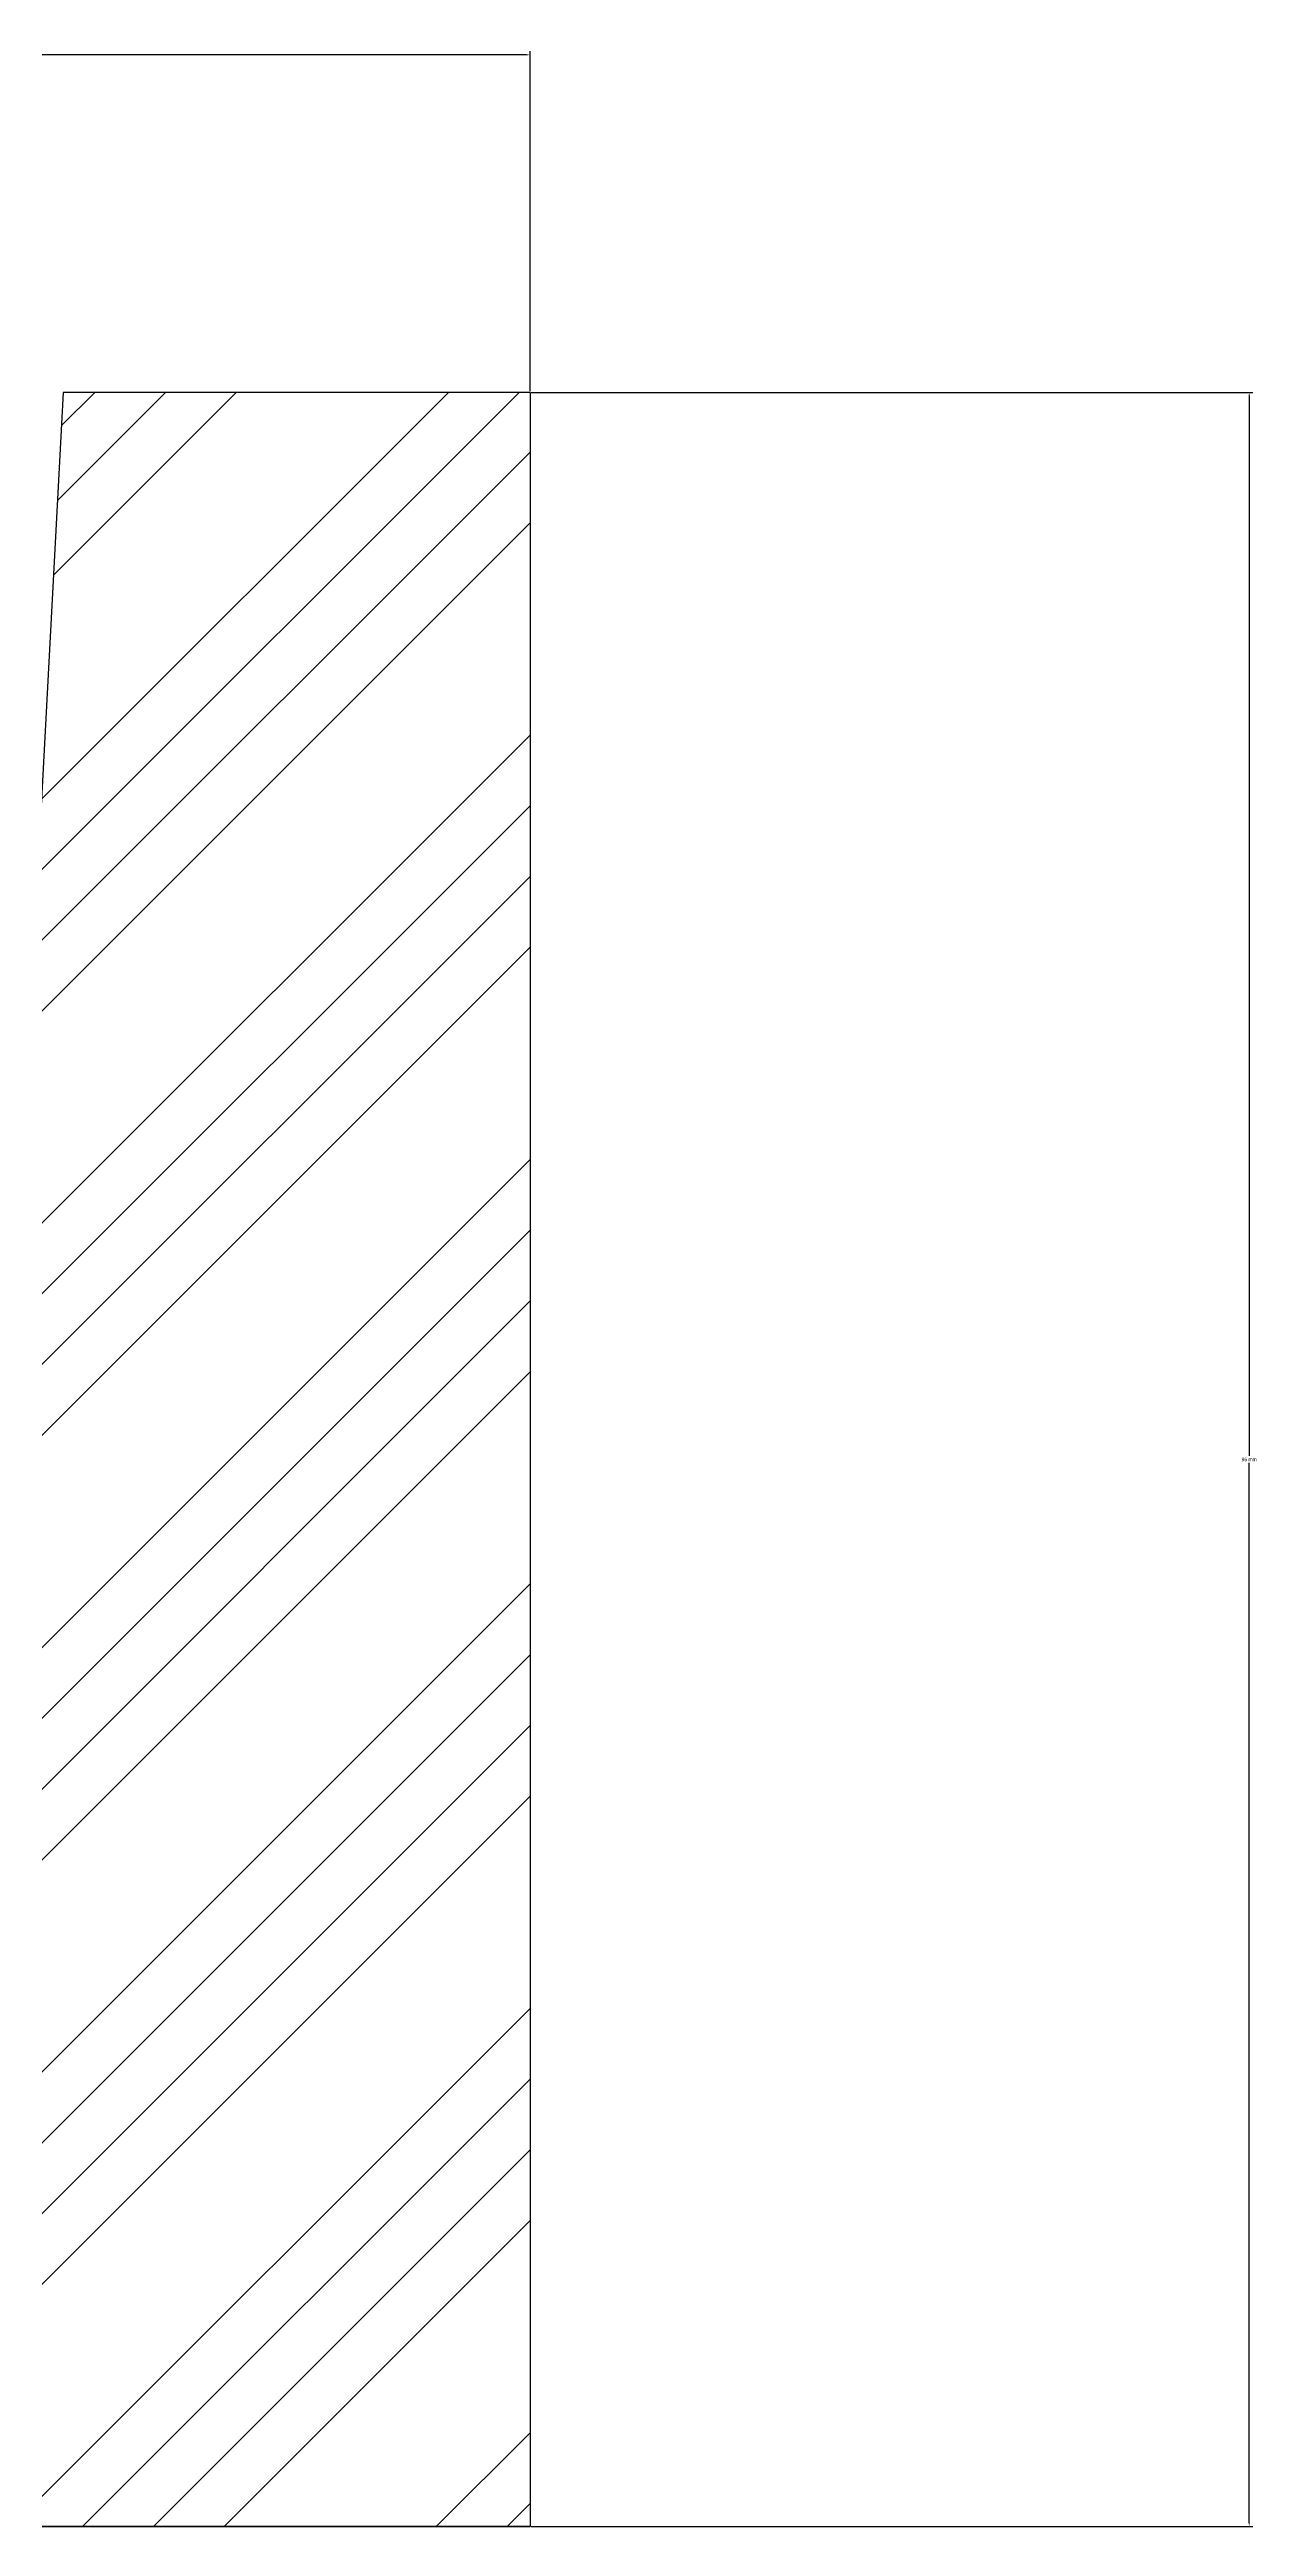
# Model space of a CAD drawing. Header units: inches. Extents: x 12838 to 25100, y 14333 to 18831.
# Drawn here: x 15194.3 to 15255.4, y 15476 to 15601.4 of the extents above; entities that cross this region are included whole.
import ezdxf

# ---------------------------------------------------------------- set-up
doc = ezdxf.new("R2010")
doc.units = ezdxf.units.IN
doc.header["$MEASUREMENT"] = 0
doc.layers.add('1', color=50, linetype='Continuous')
doc.styles.get("Standard").update_dxf_attribs({"font": 'arial.ttf'})
doc.dimstyles.get("Standard").update_dxf_attribs({"dimtxt": 0.18, "dimasz": 0.18, "dimexe": 0.18, "dimexo": 0.0625, "dimgap": 0.09, "dimtad": 0, "dimtih": 1, "dimtoh": 1, "dimdec": 4, "dimzin": 0, "dimdsep": 46, "dimtxsty": 'Standard', "dimcen": 0.09, "dimadec": 0, "dimazin": 0, "dimtfac": 1, "dimtdec": 4, "dimtofl": 0, "dimtmove": 0, "dimatfit": 3, "dimfxl": 1, "dimtolj": 1, "dimtzin": 0, "dimarcsym": 0})

# ---------------------------------------------------------------- blocks, each defined once
blk = doc.blocks.new('*D36')
at = {"layer": '1', "color": 0, "lineweight": -2, "transparency": 16777216}
for p, q in [((15080.23, 15584.07), (15080.23, 15601.27)), ((15080.41, 15601.09), (15148.9, 15601.09)), ((15218.43, 15601.09), (15149.94, 15601.09)), ((15218.61, 15584.07), (15218.61, 15601.27))]:
    blk.add_line(p, q, dxfattribs=at)
at = {"layer": '1', "color": 0, "transparency": 16777216}
for points in [[(15080.41, 15601.12), (15080.41, 15601.06), (15080.23, 15601.09)], [(15218.43, 15601.12), (15218.43, 15601.06), (15218.61, 15601.09)]]:
    blk.add_solid(points, dxfattribs=at)
at = {"layer": 'Defpoints', "color": 0, "transparency": 16777216}
for p in [(15218.61, 15601.09), (15080.23, 15584.01), (15218.61, 15584.01)]:
    blk.add_point(p, dxfattribs=at)
at = {"layer": '1', "color": 0, "transparency": 16777216, "insert": (15149.42, 15601.09), "char_height": 0.18, "attachment_point": 5}
blk.add_mtext('\\A1;123 mm', dxfattribs=at)
blk = doc.blocks.new('*D37')
at = {"layer": '1', "color": 0, "lineweight": -2, "transparency": 16777216}
for p, q in [((15218.67, 15584.01), (15255.18, 15584.01)), ((15255, 15583.83), (15255, 15530.19)), ((15255, 15476.19), (15255, 15529.83)), ((15218.67, 15476.01), (15255.18, 15476.01))]:
    blk.add_line(p, q, dxfattribs=at)
at = {"layer": '1', "color": 0, "transparency": 16777216}
for points in [[(15254.97, 15583.83), (15255.03, 15583.83), (15255, 15584.01)], [(15254.97, 15476.19), (15255.03, 15476.19), (15255, 15476.01)]]:
    blk.add_solid(points, dxfattribs=at)
at = {"layer": 'Defpoints', "color": 0, "transparency": 16777216}
for p in [(15218.61, 15584.01), (15255, 15584.01), (15218.61, 15476.01)]:
    blk.add_point(p, dxfattribs=at)
at = {"layer": '1', "color": 0, "transparency": 16777216, "insert": (15255, 15530.01), "char_height": 0.18, "attachment_point": 5}
blk.add_mtext('\\A1;96 mm', dxfattribs=at)

msp = doc.modelspace()

# ---------------------------------------------------------------- hatches: boundary and pattern name
at = {"layer": '1'}
h = msp.add_hatch(dxfattribs=at)
h.set_pattern_fill('ANSI34', color=256, scale=20.25)
h.set_pattern_definition([(45, (-4394.546, 19622.676), (-10.739184, 10.739184), []), (45, (-4390.966, 19622.676), (-10.739184, 10.739184), []), (45, (-4387.387, 19622.676), (-10.739184, 10.739184), []), (45, (-4383.807, 19622.676), (-10.739184, 10.739184), [])])
h.paths.add_polyline_path([(15190.48016, 15499.63598), (15149.41766, 15499.63598), (15149.41766, 15476.01098), (15218.60516, 15476.01098), (15218.60516, 15584.01098), (15194.98016, 15584.01098)])

# ---------------------------------------------------------------- linework, layer by layer
for p, q in [((15194.98016, 15584.01098), (15190.48016, 15499.63598)), ((15218.60516, 15584.01098), (15194.98016, 15584.01098)), ((15218.60516, 15584.01098), (15218.60516, 15476.01098)), ((15218.60516, 15476.01098), (15080.23016, 15476.01098)), ((15080.23016, 15476.01098), (15218.60516, 15476.01098))]:
    msp.add_line(p, q, dxfattribs=at)

# ---------------------------------------------------------------- dimensions: what is measured, and where the dimension line sits
dim = msp.add_linear_dim(base=(15218.60516, 15601.09207), p1=(15080.23016, 15584.01098), p2=(15218.60516, 15584.01098), text='123 mm', dimstyle='Standard', dxfattribs=at)
dim.commit()
dim.dimension.update_dxf_attribs({"geometry": '*D36', "text_midpoint": (15149.41766, 15601.09207)})
dim = msp.add_linear_dim(base=(15255.00154, 15584.01098), p1=(15218.60516, 15476.01098), p2=(15218.60516, 15584.01098), angle=90, text='96 mm', dimstyle='Standard', dxfattribs=at)
dim.commit()
dim.dimension.update_dxf_attribs({"geometry": '*D37', "text_midpoint": (15255.00154, 15530.01098)})

doc.saveas('drawing.dxf')
